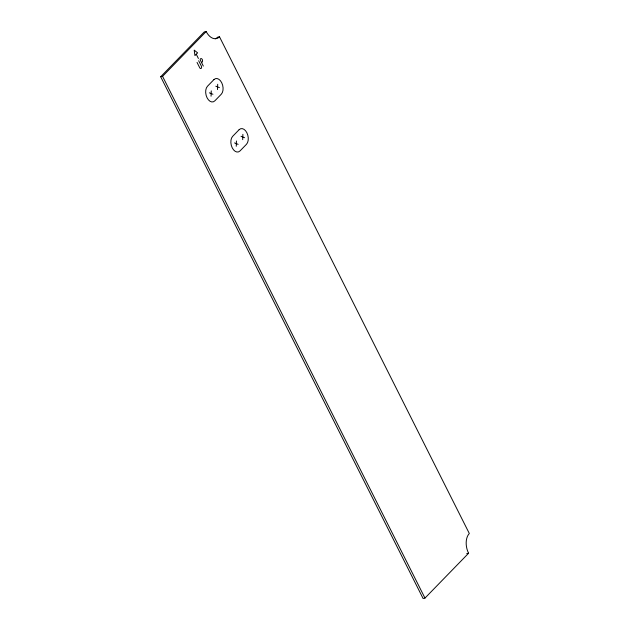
<?xml version="1.0" encoding="UTF-8"?>
<svg xmlns="http://www.w3.org/2000/svg" width="630" height="630" viewBox="0 0 630 630"><rect width="100%" height="100%" fill="white"/><g stroke="black" fill="none" stroke-linecap="round" stroke-linejoin="round"><path stroke-width="0.94" d="M211.058 96.209L211.255 90.885M217.5 89.578L217.696 84.263M236.242 146.286L236.439 140.97M242.692 139.663L242.889 134.34M160.689 76.75L204.293 31.917L206.167 31.5A14.671 9.104 77.5 0 0 219.492 36.792L469.311 533.5A14.671 9.104 77.5 0 0 468.578 553.25L424.974 598.083L423.1 598.5L160.689 76.75L162.564 76.34L206.167 31.5M196.174 54.322L194.938 55.59L194.205 50.132L197.592 52.857L196.269 54.227L198.403 58.472M201.679 62.528L202.159 62.031A1.882 1.173 77.5 0 0 202.254 59.488A1.882 1.173 77.5 0 0 200.545 58.811L200.403 58.952A0.913 0.567 77.5 0 0 200.356 60.189L203.325 66.079M219.492 36.792L217.618 37.209A14.671 9.104 77.5 0 1 215.302 38.769M466.704 553.66L468.578 553.25M215.806 86.208L219.398 87.633M209.365 92.838L212.948 94.264M240.991 136.293L244.582 137.71M234.549 142.915L238.14 144.341M198.663 60.74L201.332 66.048A1.693 1.047 77.5 0 1 201.246 68.323A1.693 1.047 77.5 0 1 199.71 67.717L197.04 62.409M162.564 76.34L424.974 598.083M213.924 79.616L207.483 86.247A8.56 5.308 77.5 0 0 207.057 97.76A8.56 5.308 77.5 0 0 214.83 100.847L221.272 94.224A8.56 5.308 77.5 0 0 221.697 82.703A8.56 5.308 77.5 0 0 213.924 79.616M239.116 129.701L232.667 136.324A8.56 5.308 77.5 0 0 232.242 147.845A8.56 5.308 77.5 0 0 240.014 150.932L246.464 144.302A8.56 5.308 77.5 0 0 246.889 132.788A8.56 5.308 77.5 0 0 239.116 129.701"/></g></svg>
